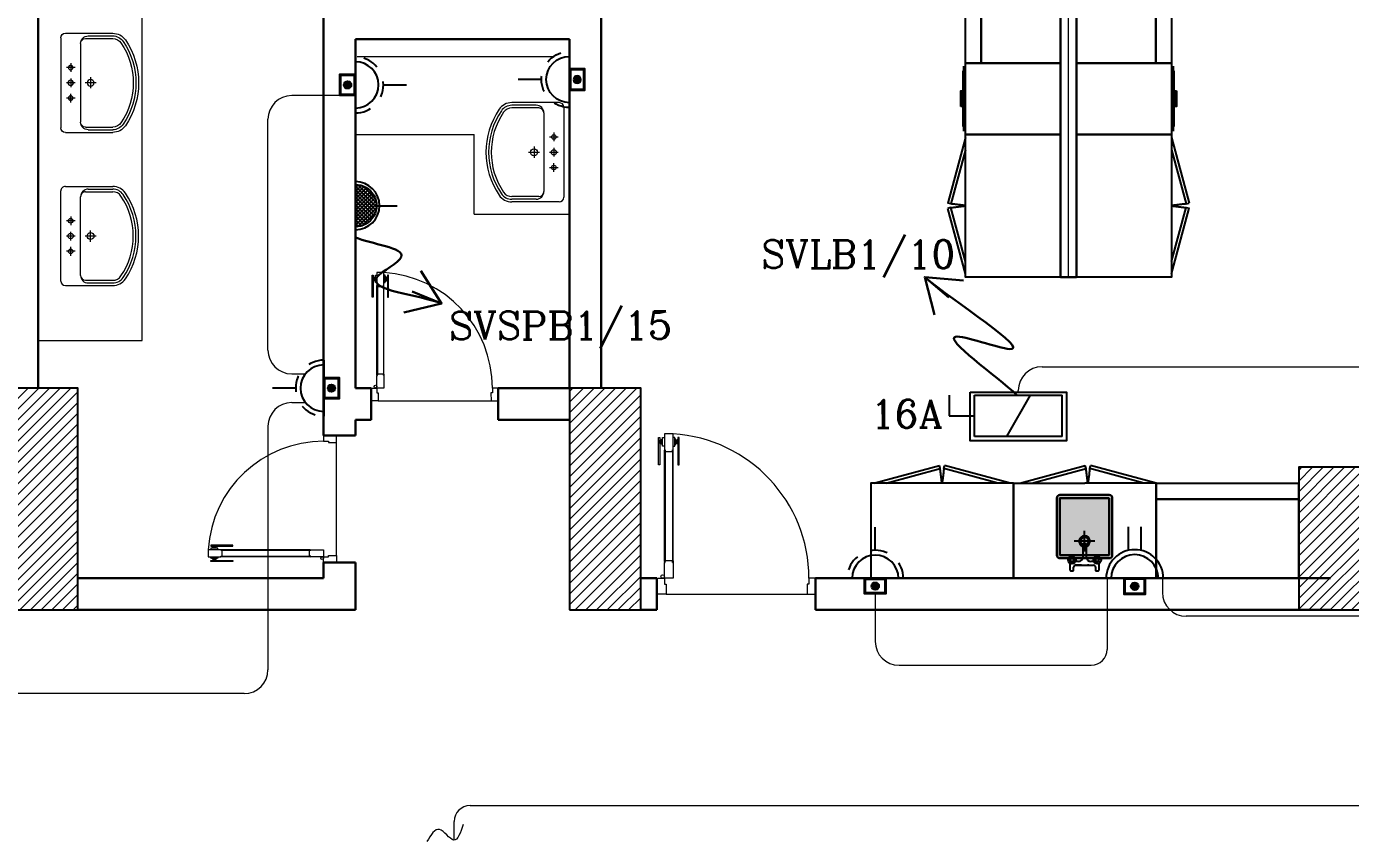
# Model space of a CAD drawing. Extents: x 1315 to 1416, y 473 to 837.
# Drawn here: x 1338.41 to 1346.76, y 589.24 to 594.38 of the extents above; entities that cross this region are included whole.
import ezdxf

# ---------------------------------------------------------------- set-up
doc = ezdxf.new("R2010")
doc.units = 0
doc.header["$MEASUREMENT"] = 0
doc.linetypes.add('ACAD_ISO02W100', pattern=[15, 12, -3])
doc.linetypes.add('DASHED', pattern=[19.05, 12.7, -6.35])
doc.layers.get('0').update_dxf_attribs({"color": 252, "linetype": 'CONTINUOUS', "lineweight": 30})
for name, color, linetype in [('-FUR', 252, 'CONTINUOUS'), ('E-SOCKETS', 6, 'CONTINUOUS'), ('POWER', 1, 'CONTINUOUS'), ('SAN', 252, 'CONTINUOUS'), ('WIRING', 4, 'CONTINUOUS')]:
    doc.layers.add(name, color=color, linetype=linetype)
for name, color, linetype, lineweight in [('Column', 252, 'CONTINUOUS', 25), ('DOOR', 252, 'CONTINUOUS', 9), ('elev', 252, 'CONTINUOUS', 9), ('Furn', 252, 'CONTINUOUS', 9), ('hatch', 252, 'CONTINUOUS', 9), ('R-SWTS-DET1', 252, 'CONTINUOUS', 5), ('Wall', 252, 'CONTINUOUS', 30), ('WIRRING', 3, 'CONTINUOUS', 5)]:
    doc.layers.add(name, color=color, linetype=linetype, lineweight=lineweight)
doc.styles.add('ARIAL', font='arial.ttf')
doc.styles.add('E80', font='romanc.shx')
doc.dimstyles.new('DIM-100-IN', dxfattribs={"dimtxt": 0.22, "dimasz": 0.1, "dimexe": 0.15, "dimexo": 0.15, "dimgap": 0, "dimtad": 0, "dimrnd": 0.05, "dimzin": 1, "dimdsep": 46, "dimtxsty": 'ARIAL', "dimblk": 'DOT', "dimcen": 0.2, "dimclrd": 256, "dimclre": 256, "dimclrt": 23, "dimadec": 0, "dimazin": 0, "dimtfac": 1, "dimtmove": 2, "dimatfit": 2, "dimldrblk": 'OPEN90', "dimfxl": 0.15, "dimfxlon": 1, "dimtolj": 1, "dimtzin": 0, "dimlwe": -1, "dimarcsym": 0})
pattern_1 = [(45, (1560.84348, 263.17996), (-0.0336759605, 0.0336759605), [])]

# ---------------------------------------------------------------- blocks, each defined once
blk = doc.blocks.new('d8')
at = {"layer": 'DOOR'}
for p, q in [((32.1195, -112.7481), (32.1195, -112.0482)), ((32.1245, -112.0482), (32.1245, -112.7481)), ((32.1711, -112.0482), (32.1711, -112.7481)), ((32.1761, -112.7481), (32.1761, -112.0482)), ((32.1311, -112.9536), (33.02, -112.9536))]:
    blk.add_line(p, q, dxfattribs=at)
for points in [[(32.0916, -112.1372), (32.0836, -112.1372), (32.0836, -111.9649), (32.0916, -111.9649)], [(32.1033, -111.9827), (32.0969, -111.9827), (32.0969, -112.0029), (32.1033, -112.0029)], [(32.1245, -112.0426), (32.1245, -112.0537), (32.1711, -112.0537), (32.1711, -112.0426), (32.1756, -112.0426), (32.1756, -111.9426), (32.1756, -111.9426), (32.12, -111.9426), (32.12, -112.0426)], [(32.1922, -111.9827), (32.1987, -111.9827), (32.1987, -112.0029), (32.1922, -112.0029)], [(32.2039, -112.1372), (32.212, -112.1372), (32.212, -111.9649), (32.2039, -111.9649)], [(32.1245, -112.7536), (32.1245, -112.7425), (32.1711, -112.7425), (32.1711, -112.7536), (32.1756, -112.7536), (32.1756, -112.8536), (32.1756, -112.8536), (32.12, -112.8536), (32.12, -112.7536)], [(32.0756, -112.9536), (32.0756, -112.8536), (32.12, -112.8536), (32.12, -112.8915), (32.1311, -112.8915), (32.1311, -112.9536)], [(33.0756, -112.9536), (33.0756, -112.8536), (33.031, -112.8536), (33.031, -112.8915), (33.0199, -112.8915), (33.02, -112.9536)]]:
    blk.add_lwpolyline(points, close=True, dxfattribs=at)
for points in [[(32.0916, -111.983, -1), (32.0969, -111.983), (32.0969, -111.983), (32.0969, -112.0026), (32.0969, -112.0026, -1), (32.0916, -112.0026), (32.0916, -112.0026)], [(32.2039, -111.983, 1), (32.1987, -111.983), (32.1987, -111.983), (32.1987, -112.0026), (32.1987, -112.0026, 1), (32.2039, -112.0026), (32.2039, -112.0026)], [(32.1245, -112.0532), (32.1245, -112.0532, -1), (32.1245, -112.0432)], [(32.1711, -112.0532), (32.1711, -112.0532, 1), (32.1711, -112.0432)], [(32.1245, -112.7431), (32.1245, -112.7431, 1), (32.1245, -112.7531)], [(32.1711, -112.7431), (32.1711, -112.7431, -1), (32.1711, -112.7531)]]:
    blk.add_lwpolyline(points, format="xyb", close=True, dxfattribs=at)
for points in [[(32.1089, -112.01), (32.1033, -112.01), (32.1033, -111.9755), (32.1089, -111.9755)], [(32.12, -112.0204), (32.1089, -112.0204), (32.1089, -111.9649), (32.12, -111.9649)], [(32.1756, -112.0204), (32.1867, -112.0204), (32.1867, -111.9649), (32.1756, -111.9649)], [(32.1867, -112.01), (32.1922, -112.01), (32.1922, -111.9755), (32.1867, -111.9755)]]:
    blk.add_lwpolyline(points, dxfattribs=at)
blk.add_circle((32.1089, -112.8425), 0.0111, dxfattribs=at)
blk.add_arc((32.1182, -112.8536), 0.9128, 360, 86.39768, dxfattribs=at)
blk = doc.blocks.new('d4')
at = {"layer": 'DOOR'}
for p, q in [((73.8108, -79.7554), (73.8108, -79.1954)), ((73.8148, -79.1954), (73.8148, -79.7554)), ((73.8521, -79.1954), (73.8521, -79.7554)), ((73.8561, -79.7554), (73.8561, -79.1954)), ((73.8201, -79.9198), (74.5312, -79.9198))]:
    blk.add_line(p, q, dxfattribs=at)
for points in [[(73.7885, -79.2667), (73.7821, -79.2667), (73.7821, -79.1288), (73.7885, -79.1288)], [(73.7979, -79.143), (73.7927, -79.143), (73.7927, -79.1592), (73.7979, -79.1592)], [(73.8148, -79.191), (73.8148, -79.1999), (73.8521, -79.1999), (73.8521, -79.191), (73.8557, -79.191), (73.8557, -79.111), (73.8557, -79.111), (73.8112, -79.111), (73.8112, -79.191)], [(73.869, -79.143), (73.8741, -79.143), (73.8741, -79.1592), (73.869, -79.1592)], [(73.8784, -79.2667), (73.8848, -79.2667), (73.8848, -79.1288), (73.8784, -79.1288)], [(73.8148, -79.7598), (73.8148, -79.7509), (73.8521, -79.7509), (73.8521, -79.7598), (73.8557, -79.7598), (73.8557, -79.8398), (73.8557, -79.8398), (73.8112, -79.8398), (73.8112, -79.7598)], [(73.7757, -79.9198), (73.7757, -79.8398), (73.8112, -79.8398), (73.8112, -79.8701), (73.8201, -79.8701), (73.8201, -79.9198)], [(74.5757, -79.9198), (74.5757, -79.8398), (74.54, -79.8398), (74.54, -79.8701), (74.5311, -79.8701), (74.5312, -79.9198)]]:
    blk.add_lwpolyline(points, close=True, dxfattribs=at)
for points in [[(73.7885, -79.1433, -1), (73.7927, -79.1433), (73.7927, -79.1433), (73.7927, -79.159), (73.7927, -79.159, -1), (73.7885, -79.159), (73.7885, -79.159)], [(73.8784, -79.1433, 1), (73.8741, -79.1433), (73.8741, -79.1433), (73.8741, -79.159), (73.8741, -79.159, 1), (73.8784, -79.159), (73.8784, -79.159)], [(73.8148, -79.1994), (73.8148, -79.1994, -1), (73.8148, -79.1915)], [(73.8521, -79.1994), (73.8521, -79.1994, 1), (73.8521, -79.1915)], [(73.8148, -79.7514), (73.8148, -79.7514, 1), (73.8148, -79.7593)], [(73.8521, -79.7514), (73.8521, -79.7514, -1), (73.8521, -79.7593)]]:
    blk.add_lwpolyline(points, format="xyb", close=True, dxfattribs=at)
for points in [[(73.8023, -79.1649), (73.7979, -79.1649), (73.7979, -79.1373), (73.8023, -79.1373)], [(73.8112, -79.1732), (73.8023, -79.1732), (73.8023, -79.1288), (73.8112, -79.1288)], [(73.8557, -79.1732), (73.8646, -79.1732), (73.8646, -79.1288), (73.8557, -79.1288)], [(73.8646, -79.1649), (73.869, -79.1649), (73.869, -79.1373), (73.8646, -79.1373)]]:
    blk.add_lwpolyline(points, dxfattribs=at)
blk.add_circle((73.8023, -79.8309), 0.00889, dxfattribs=at)
blk.add_arc((73.8098, -79.8398), 0.7302, 359.9997, 86.39738, dxfattribs=at)
blk = doc.blocks.new('LAV15')
at = {"layer": 'Furn'}
for p, q in [((-0.0438, 0.3934), (-0.0438, 0.0827)), ((-0.0138, 0.4234), (0.5763, 0.4234)), ((0.1523, 0.3584), (0.2094, 0.3584)), ((0.1812, 0.33), (0.1812, 0.3866)), ((0.2523, 0.3584), (0.3094, 0.3584)), ((0.2812, 0.33), (0.2812, 0.3866)), ((0.4102, 0.3584), (0.3531, 0.3584)), ((0.3812, 0.33), (0.3812, 0.3866)), ((0.6063, 0.3934), (0.6063, 0.0827)), ((-0.0088, 0.2609), (-0.0088, 0.0827)), ((0.0237, 0.2934), (0.5387, 0.2934)), ((0.2812, 0.1921), (0.2812, 0.2645)), ((0.5712, 0.2609), (0.5712, 0.0827)), ((-0.0263, 0.2434), (-0.0263, 0.0827)), ((0.2442, 0.2284), (0.3172, 0.2284)), ((0.5888, 0.2434), (0.5888, 0.0827))]:
    blk.add_line(p, q, dxfattribs=at)
for centre, radius in [((0.1812, 0.3584), 0.0151), ((0.2812, 0.3584), 0.0176), ((0.3812, 0.3584), 0.0151), ((0.2812, 0.2284), 0.0225)]:
    blk.add_circle(centre, radius, dxfattribs=at)
for centre, radius, start, end in [((-0.0138, 0.3934), 0.03, 90, 180), ((0.5763, 0.3934), 0.03, 0, 90), ((0.0237, 0.2434), 0.05, 90, 180), ((0.0237, 0.2609), 0.0325, 90, 180), ((0.5387, 0.2434), 0.05, 0, 90), ((0.5387, 0.2609), 0.0325, 0, 90), ((0.0562, 0.0827), 0.1, 180, 235.77113), ((0.0562, 0.0827), 0.0825, 180, 235.77113), ((0.0562, 0.0827), 0.065, 180, 235.77113), ((0.2812, 0.4134), 0.5, 235.77113, 304.22887), ((0.2812, 0.4134), 0.4825, 235.77113, 304.22887), ((0.2812, 0.4134), 0.465, 235.77113, 304.22887), ((0.5062, 0.0827), 0.065, 304.22887, 0), ((0.5062, 0.0827), 0.0825, 304.22887, 0), ((0.5062, 0.0827), 0.1, 304.22887, 0)]:
    blk.add_arc(centre, radius, start, end, dxfattribs=at)
blk = doc.blocks.new('YY5Y5')
at = {"layer": 'SAN', "color": 1}
for p, q in [((433.83, 542.04), (433.83, 538.56)), ((435.73, 542.41), (434.2, 542.41)), ((435.73, 540.55), (435.73, 542.41)), ((446.18, 539.55), (436.73, 539.55)), ((443.04, 539.55), (446.16, 539.55)), ((447.16, 542.41), (447.16, 540.55)), ((448.69, 542.41), (447.16, 542.41)), ((449.07, 538.56), (449.07, 542.04)), ((434.16, 537.56), (433.7, 538.02)), ((434.16, 536.15), (433.7, 535.69)), ((435.58, 537.56), (436.04, 538.02)), ((435.58, 536.15), (436.04, 535.69)), ((436.72, 537.65), (438.25, 537.65)), ((440.5, 535.4), (440.5, 528.74)), ((442.4, 528.74), (442.4, 535.4)), ((444.65, 537.65), (446.18, 537.65)), ((447.32, 537.56), (446.86, 538.02)), ((447.32, 536.15), (446.86, 535.69)), ((448.74, 537.56), (449.2, 538.02)), ((448.74, 536.15), (449.2, 535.69)), ((440.87, 528.36), (442.03, 528.36))]:
    blk.add_line(p, q, dxfattribs=at)
at = {"layer": 'SAN', "color": 1, "linetype": 'Continuous'}
blk.add_line((439.23, 539.55), (439.86, 539.55), dxfattribs=at)
at = {"layer": 'SAN', "color": 2, "linetype": 'DASHED'}
for points in [[(441.45, 532.42), (441.45, 521.63)], [(436.06, 527.03), (446.84, 527.03)]]:
    blk.add_lwpolyline(points, dxfattribs=at)
at = {"layer": 'SAN', "color": 1}
for centre, radius in [((434.87, 536.85), 2), ((448.03, 536.85), 2), ((434.87, 536.85), 1), ((434.87, 536.85), 0.8), ((448.03, 536.85), 1), ((448.03, 536.85), 0.8)]:
    blk.add_circle(centre, radius, dxfattribs=at)
for centre, radius, start, end in [((434.2, 542.04), 0.375, 90, 180), ((436.73, 540.55), 1, 180, 270), ((446.16, 540.55), 1, 270, 0), ((448.69, 542.04), 0.375, 0, 90), ((438.25, 535.4), 2.25, 0, 90), ((444.65, 535.4), 2.25, 90, 180), ((441.45, 527.03), 2.86, 109.43194, 70.56806), ((441.45, 527.03), 2.08, 117.27647, 62.72353), ((440.87, 528.74), 0.375, 180, 270), ((442.03, 528.74), 0.375, 270, 360)]:
    blk.add_arc(centre, radius, start, end, dxfattribs=at)
blk = doc.blocks.new('fd')
at = {"layer": '-FUR'}
h = blk.add_hatch(color=254, dxfattribs=at)
h.paths.add_polyline_path([(1322.6636, 576.6994), (1322.3536, 576.6994), (1322.3536, 577.0594), (1322.6636, 577.0594)], flags=16)
edge = h.paths.add_edge_path()
edge.add_line((1322.6636, 576.6794), (1322.3536, 576.6794))
edge.add_arc((1322.3536, 576.6994), 0.02, 180, 270, ccw=False)
edge.add_line((1322.3336, 576.6994), (1322.3336, 577.0594))
edge.add_arc((1322.3536, 577.0594), 0.02, 90, 180, ccw=False)
edge.add_line((1322.3536, 577.0794), (1322.6636, 577.0794))
edge.add_arc((1322.6636, 577.0594), 0.02, 0, 90, ccw=False)
edge.add_line((1322.6836, 577.0594), (1322.6836, 576.6994))
edge.add_arc((1322.6636, 576.6994), 0.02, -90, 0, ccw=False)
blk.add_hatch(color=253, dxfattribs=at).paths.add_polyline_path([(1322.6636, 577.0594), (1322.6636, 576.6994), (1322.3536, 576.6994), (1322.3536, 577.0594)])
h = blk.add_hatch(color=251, dxfattribs=at)
h.paths.add_polyline_path([(1322.6337, 577.0294), (1322.6636, 577.0594), (1322.6636, 576.6994), (1322.6336, 576.7294)])
h.paths.add_polyline_path([(1322.6336, 576.7294), (1322.6636, 576.6994), (1322.3536, 576.6994), (1322.3836, 576.7294)])
h = blk.add_hatch(color=252, dxfattribs=at)
h.paths.add_polyline_path([(1322.3836, 577.0294), (1322.3536, 577.0594), (1322.6636, 577.0594), (1322.6337, 577.0294)])
h.paths.add_polyline_path([(1322.3836, 576.7294), (1322.3536, 576.6994), (1322.3536, 577.0594), (1322.3836, 577.0294)])
for p, q in [((1322.4784, 577.2056), (1322.0597, 577.2056)), ((1322.4784, 577.2056), (1322.9597, 577.2056)), ((1322.0597, 576.6056), (1322.5097, 576.6056)), ((1322.9597, 576.6056), (1322.5097, 576.6056))]:
    blk.add_line(p, q, dxfattribs=at)
at = {"layer": '-FUR', "linetype": 'ACAD_ISO02W100'}
for p, q in [((1322.0597, 577.2056), (1322.5097, 577.2056)), ((1322.9597, 577.2056), (1322.5097, 577.2056)), ((1322.0997, 576.6056), (1322.5133, 576.4948)), ((1322.177, 576.6056), (1322.5185, 576.5141)), ((1322.8824, 576.6056), (1322.541, 576.5141)), ((1322.9597, 576.6056), (1322.5462, 576.4948)), ((1322.5185, 576.5141), (1322.5133, 576.4948)), ((1322.541, 576.5141), (1322.5462, 576.4948))]:
    blk.add_line(p, q, dxfattribs=at)
for centre, start, end in [((1324.045, 576.3727), 171.26112, 174.70691), ((1321.0144, 576.3727), 5.29309, 8.73888)]:
    blk.add_arc(centre, 1.5331, start, end, dxfattribs=at)
for p, q in [((1322.0597, 577.2056), (1322.0597, 576.6056)), ((1322.9597, 577.2056), (1322.9597, 576.6056))]:
    blk.add_line(p, q)
blk.add_lwpolyline([(1322.6636, 576.6794), (1322.3536, 576.6794, -0.414214), (1322.3336, 576.6994), (1322.3336, 577.0594, -0.414214), (1322.3536, 577.0794), (1322.6636, 577.0794, -0.414214), (1322.6836, 577.0594), (1322.6836, 576.6994, -0.414214)], format="xyb", close=True)
blk.add_lwpolyline([(1322.6636, 576.6794), (1322.3536, 576.6794, -0.414214), (1322.3336, 576.6994), (1322.3336, 577.0594, -0.414214), (1322.3536, 577.0794), (1322.6636, 577.0794, -0.414214), (1322.6836, 577.0594), (1322.6836, 576.6994, -0.414214)], format="xyb", close=True)
blk.add_lwpolyline([(1322.6636, 576.6994), (1322.3536, 576.6994), (1322.3536, 577.0594), (1322.6636, 577.0594)], close=True)
at = {"extrusion": (0, 0, -1), "xscale": 0.0121000000000322, "yscale": 0.0121000000000322, "zscale": -0.0121}
blk.add_blockref('YY5Y5', (-1327.8502, 570.5947), dxfattribs=at)
blk = doc.blocks.new('juy')
blk.add_line((1322.9597, 577.2056), (1322.9597, 576.6056))
blk.add_blockref('fd', (0, 0))
blk = doc.blocks.new('5')
at = {"layer": '-FUR', "linetype": 'ACAD_ISO02W100'}
for p, q in [((41999.7885, -66320.4478), (42000.6885, -66320.4478)), ((41999.8085, -66321.0478), (42000.2221, -66321.1587)), ((41999.8858, -66321.0478), (42000.2273, -66321.1393)), ((42000.5913, -66321.0478), (42000.2498, -66321.1393)), ((42000.6685, -66321.0478), (42000.255, -66321.1587)), ((42000.2273, -66321.1393), (42000.2221, -66321.1587)), ((42000.2498, -66321.1393), (42000.255, -66321.1587))]:
    blk.add_line(p, q, dxfattribs=at)
at = {"layer": '-FUR'}
blk.add_lwpolyline([(41999.7885, -66320.4478), (42000.6885, -66320.4478), (42000.6885, -66321.0478), (41999.7885, -66321.0478)], close=True, dxfattribs=at)
at = {"layer": '-FUR', "linetype": 'ACAD_ISO02W100'}
for centre, start, end in [((42001.7538, -66321.2808), 171.26112, 174.70691), ((41998.7233, -66321.2808), 5.29309, 8.73888)]:
    blk.add_arc(centre, 1.5331, start, end, dxfattribs=at)
blk = doc.blocks.new('ba7es')
at = {"layer": '-FUR', "linetype": 'ACAD_ISO02W100'}
blk.add_line((1323.8895, 576.6578), (1322.9895, 576.6578), dxfattribs=at)
for p, q in [((1323.8895, 577.2578), (1322.9895, 577.2578)), ((1322.9895, 577.2578), (1322.9895, 576.6578)), ((1323.8895, 576.6578), (1323.8895, 577.2578)), ((1322.9895, 576.6578), (1322.9895, 576.7578)), ((1322.9895, 576.7578), (1323.8895, 576.7578))]:
    blk.add_line(p, q)
blk = doc.blocks.new('3')
at = {"layer": '-FUR', "linetype": 'ACAD_ISO02W100'}
blk.add_line((41990.0194, -66320.4802), (41990.4694, -66320.4802), dxfattribs=at)
at = {"layer": '-FUR'}
for p, q in [((41990.0394, -66321.0902), (41990.4494, -66321.0902)), ((41990.0694, -66321.0952), (41990.4194, -66321.0952))]:
    blk.add_line(p, q, dxfattribs=at)
blk.add_lwpolyline([(41990.0194, -66321.0802), (41990.4694, -66321.0802), (41990.4694, -66320.4802), (41990.0194, -66320.4802)], close=True, dxfattribs=at)
at = {"layer": '-FUR', "color": 1}
blk.add_lwpolyline([(41990.1944, -66321.1102), (41990.2944, -66321.1102), (41990.2944, -66321.1002), (41990.1944, -66321.1002)], close=True, dxfattribs=at)
blk = doc.blocks.new('LAB 2')
at = {"color": 251}
for p, q in [((994.5461, 451.9968), (994.6461, 451.9968)), ((994.5461, 451.9968), (994.5461, 447.3948)), ((994.6461, 447.3952), (994.6461, 451.9968))]:
    blk.add_line(p, q, dxfattribs=at)
at = {"layer": 'elev', "color": 251, "linetype": 'Continuous'}
for p, q in [((994.0361, 451.9968), (995.1561, 451.9968)), ((994.5961, 451.9968), (994.5961, 446.3787))]:
    blk.add_line(p, q, dxfattribs=at)
at = {"color": 251}
blk.add_blockref('juy', (-327.8115, -123.3088), dxfattribs=at)
at = {"color": 251, "xscale": -1}
blk.add_blockref('ba7es', (2319.0377, -123.361), dxfattribs=at)
for p, rotation in [((417.2883, -873.2427), 270), ((1571.9039, 1773.6363), 90)]:
    blk.add_blockref('ba7es', p, dxfattribs=dict(at, rotation=rotation))
at = {"layer": 'Wall', "color": 251, "lineweight": 20}
blk.add_blockref('5', (-41006.4403, 66774.3446), dxfattribs=at)
at = {"layer": 'Wall', "color": 251, "lineweight": 20, "xscale": -1}
for p, rotation in [((67314.9939, -41548.6917), 270), ((-65325.8018, 42451.7853), 90)]:
    blk.add_blockref('5', p, dxfattribs=dict(at, rotation=rotation))
at = {"layer": 'Wall', "color": 251, "lineweight": 20}
for p, rotation in [((67315.0263, 42441.1162), 270), ((-65325.8341, -41539.3726), 90)]:
    blk.add_blockref('3', p, dxfattribs=dict(at, rotation=rotation))
blk = doc.blocks.new('WATER HEATER OUTLET')
at = {"layer": 'POWER', "ltscale": 0.05}
h = blk.add_hatch(dxfattribs=at)
h.set_pattern_fill('ANSI37', color=213, scale=8.39787e-05, angle=-90, style=0)
h.set_pattern_definition([(135, (1249.874514, 254.038928), (0.0055670532, 0.0055670532), []), (45, (1249.874514, 254.038928), (0.0055670532, -0.0055670532), [])])
edge = h.paths.add_edge_path()
edge.add_line((1366.8192, 258.1625), (1366.6932, 258.1625))
edge.add_ellipse((1366.7562, 258.1625), major_axis=(0.063, 0), ratio=1, start_angle=0.0092, end_angle=180.0092, ccw=False)
at = {"color": 7}
blk.add_arc((1366.7562, 258.1625), 0.0716, 0, 180, dxfattribs=at)
at = {"layer": 'POWER', "color": 6}
for p, q in [((1366.7562, 258.2255), (1366.7562, 258.2863)), ((1366.8507, 258.1625), (1366.6617, 258.1625))]:
    blk.add_line(p, q, dxfattribs=at)
at = {"layer": 'POWER', "color": 6, "extrusion": (0, 0, -1)}
blk.add_ellipse((1366.7562, 258.1625), major_axis=(0.063, 0), ratio=1, start_param=3.141431, end_param=6.283024, dxfattribs=at)
blk = doc.blocks.new('_Dot')
at = {"color": 0, "linetype": 'ByBlock', "lineweight": -2}
blk.add_line((-0.5, 0), (-1, 0), dxfattribs=at)
at = {"color": 0, "linetype": 'ByBlock', "const_width": 0.5}
blk.add_lwpolyline([(-0.25, 0, 1), (0.25, 0, 1)], format="xyb", close=True, dxfattribs=at)
blk = doc.blocks.new('220v wp')
at = {"layer": 'E-SOCKETS'}
blk.add_hatch(color=2, dxfattribs=at).paths.add_polyline_path([(384917, 119867, 1), (384851, 119867, 1)])
at = {"layer": 'E-SOCKETS', "color": 2}
for p, q in [((384884, 120186), (384884, 120393)), ((385134, 119936), (384634, 119936)), ((385126, 119936), (384642, 119936))]:
    blk.add_line(p, q, dxfattribs=at)
for points in [[(384789, 119936), (384978, 119936), (384978, 119798), (384789, 119798)], [(384798, 119927), (384969, 119927), (384969, 119807), (384798, 119807)]]:
    blk.add_lwpolyline(points, close=True, dxfattribs=at)
blk.add_circle((384884, 119867), 33.1, dxfattribs=at)
at = {"layer": 'E-SOCKETS', "color": 7, "linetype": 'DASHED'}
blk.add_arc((384884, 119936), 250, 0, 180, dxfattribs=at)
at = {"layer": 'E-SOCKETS', "color": 2}
blk.add_arc((384884, 119936), 207, 0, 180, dxfattribs=at)
blk = doc.blocks.new('LOAD BREAK SWITCH IP')
at = {"layer": 'E-SOCKETS', "color": 6}
for p, q in [((1958.3192, -128.1367), (1958.3192, -128.2674)), ((1958.4787, -128.1367), (1959.0313, -128.1367)), ((1958.4787, -128.3981), (1958.4787, -128.1367)), ((1959.0313, -128.3981), (1959.0313, -128.1367)), ((1958.3192, -128.2674), (1958.4787, -128.2674)), ((1959.0313, -128.3981), (1958.4787, -128.3981))]:
    blk.add_line(p, q, dxfattribs=at)
at = {"layer": 'E-SOCKETS', "color": 3}
blk.add_line((1958.8305, -128.1367), (1958.6795, -128.3981), dxfattribs=at)
at = {"layer": 'E-SOCKETS', "color": 7}
blk.add_lwpolyline([(1958.4509, -128.118), (1959.0586, -128.118), (1959.0586, -128.4243), (1958.4509, -128.4243)], close=True, dxfattribs=at)
blk = doc.blocks.new('DOPLEX SOCKET WP')
at = {"layer": 'E-SOCKETS'}
blk.add_hatch(color=2, dxfattribs=at).paths.add_polyline_path([(48.2533, -124.2906, -1), (48.301, -124.2906, -1)])
at = {"layer": 'E-SOCKETS', "color": 2}
for p, q in [((48.2373, -124.0647), (48.2373, -123.9156)), ((48.3173, -124.0647), (48.3173, -123.9156)), ((48.0968, -124.2406), (48.4575, -124.2406)), ((48.1027, -124.2406), (48.4515, -124.2406))]:
    blk.add_line(p, q, dxfattribs=at)
for points in [[(48.3454, -124.2406), (48.2089, -124.2406), (48.2089, -124.3406), (48.3454, -124.3406)], [(48.3388, -124.2471), (48.2154, -124.2471), (48.2154, -124.3341), (48.3388, -124.3341)]]:
    blk.add_lwpolyline(points, close=True, dxfattribs=at)
blk.add_circle((48.2771, -124.2906), 0.0239, dxfattribs=at)
at = {"layer": 'E-SOCKETS', "color": 7, "linetype": 'DASHED'}
blk.add_arc((48.2771, -124.2406), 0.1804, 0, 180, dxfattribs=at)
at = {"layer": 'E-SOCKETS', "color": 2}
blk.add_arc((48.2771, -124.2406), 0.1491, 0, 180, dxfattribs=at)

msp = doc.modelspace()

# ---------------------------------------------------------------- hatches: boundary and pattern name
at = {"layer": 'hatch'}
h = msp.add_hatch(dxfattribs=at)
h.set_pattern_fill('ANSI31', color=256, scale=0.015, style=0)
h.set_pattern_definition(pattern_1)
h.paths.add_polyline_path([(1338.2863, 590.702), (1338.7363, 590.702), (1338.7363, 592.102), (1338.2863, 592.102)])
h = msp.add_hatch(dxfattribs=at)
h.set_pattern_fill('ANSI31', color=256, scale=0.015, style=0)
h.set_pattern_definition(pattern_1)
h.paths.add_polyline_path([(1341.8363, 590.702), (1342.2863, 590.702), (1342.2863, 592.102), (1341.8363, 592.102)])
h = msp.add_hatch(dxfattribs=at)
h.set_pattern_fill('ANSI31', color=256, scale=0.015, style=0)
h.set_pattern_definition([(45, (1573.86848, 268.47996), (-0.0336759605, 0.0336759605), [])])
h.paths.add_polyline_path([(1346.4363, 590.702), (1347.3363, 590.702), (1347.3363, 591.602), (1346.4363, 591.602)])

# ---------------------------------------------------------------- linework, layer by layer
at = {"layer": 'Column'}
for points in [[(1338.2863, 590.702), (1338.7363, 590.702), (1338.7363, 592.102), (1338.2863, 592.102)], [(1341.8363, 590.702), (1342.2863, 590.702), (1342.2863, 592.102), (1341.8363, 592.102)], [(1346.4363, 590.702), (1347.3363, 590.702), (1347.3363, 591.602), (1346.4363, 591.602)]]:
    msp.add_lwpolyline(points, close=True, dxfattribs=at)
at = {"layer": 'Furn', "linetype": 'Continuous'}
for p, q in [((1340.4863, 593.702), (1341.2363, 593.702)), ((1341.2363, 593.1985), (1341.8363, 593.1985))]:
    msp.add_line(p, q, dxfattribs=at)
for points in [[(1338.4863, 592.402), (1339.1417, 592.402), (1339.1417, 595.5018)], [(1341.2363, 593.1985), (1341.2363, 593.702)]]:
    msp.add_lwpolyline(points, dxfattribs=at)
at = {"layer": 'Wall', "linetype": 'Continuous'}
for p, q in [((1340.2863, 591.802), (1340.2863, 594.502)), ((1340.4863, 594.302), (1341.8363, 594.302)), ((1340.4863, 592.102), (1340.4863, 594.302)), ((1340.4863, 592.102), (1340.5863, 592.102)), ((1340.5863, 592.102), (1340.5863, 591.902)), ((1341.3863, 592.102), (1341.8363, 592.102)), ((1341.3863, 592.102), (1341.3863, 591.902)), ((1340.4863, 591.902), (1340.5863, 591.902)), ((1340.4863, 591.802), (1340.4863, 591.902)), ((1341.3863, 591.902), (1341.8363, 591.902)), ((1340.2863, 591.802), (1340.4863, 591.802)), ((1340.2863, 590.902), (1340.2863, 591.002)), ((1340.2863, 591.002), (1340.4863, 591.002)), ((1340.4863, 590.902), (1340.4863, 591.002)), ((1338.7363, 590.902), (1340.2863, 590.902)), ((1340.4863, 590.902), (1340.4863, 590.702)), ((1342.3882, 590.902), (1342.2869, 590.902)), ((1342.3882, 590.902), (1342.3882, 590.702)), ((1346.6363, 590.902), (1343.3882, 590.902)), ((1343.3882, 590.902), (1343.3882, 590.702)), ((1338.7363, 590.702), (1340.4863, 590.702)), ((1342.3882, 590.702), (1342.2869, 590.702)), ((1346.6363, 590.702), (1343.3882, 590.702))]:
    msp.add_line(p, q, dxfattribs=at)
for points in [[(1342.0363, 592.102), (1342.0363, 599.002)], [(1338.4863, 592.0983), (1338.4863, 597.402)], [(1341.8363, 592.102), (1341.8363, 594.302)], [(1341.8363, 592.102), (1341.8363, 594.302)]]:
    msp.add_lwpolyline(points, dxfattribs=at)
at = {"layer": 'WIRRING', "linetype": 'Continuous'}
for p, q in [((1341.7318, 594.1904), (1340.4981, 594.1904)), ((1340.0851, 592.1916), (1340.1716, 592.1916)), ((1344.6675, 592.0758), (1344.6675, 592.0863)), ((1340.0851, 592.0107), (1340.1716, 592.0107))]:
    msp.add_line(p, q, dxfattribs=at)
at = {"layer": 'WIRRING', "color": 3}
for p, q in [((1340.4863, 593.9472), (1340.0851, 593.9472)), ((1339.9351, 592.3416), (1339.9351, 593.7972)), ((1339.9351, 591.8607), (1339.9351, 590.3245)), ((1345.2273, 590.902), (1345.2273, 590.4536)), ((1345.5761, 590.902), (1345.5761, 590.8125)), ((1343.7653, 590.804), (1343.7653, 590.5036)), ((1348.0366, 590.6625), (1345.7261, 590.6625)), ((1343.9153, 590.3536), (1345.1273, 590.3536)), ((1339.7851, 590.1745), (1335.0952, 590.1745)), ((1341.21, 589.468), (1353.508, 589.468)), ((1341.11, 589.2506), (1341.11, 589.368))]:
    msp.add_line(p, q, dxfattribs=at)
at = {"layer": 'WIRRING'}
msp.add_line((1344.8175, 592.2363), (1349.0237, 592.2363), dxfattribs=at)
at = {"layer": 'WIRRING', "color": 3}
for centre, radius, start, end in [((1340.0851, 593.7972), 0.15, 90, 180), ((1340.0851, 592.3416), 0.15, 180, 270), ((1340.0851, 591.8607), 0.15, 90, 180), ((1345.7261, 590.8125), 0.15, 180, 270), ((1343.9153, 590.5036), 0.15, 180, 270), ((1345.1273, 590.4536), 0.1, 270, 0), ((1339.7851, 590.3245), 0.15, 270, 0), ((1341.21, 589.368), 0.1, 90, 180)]:
    msp.add_arc(centre, radius, start, end, dxfattribs=at)
at = {"layer": 'WIRRING'}
msp.add_arc((1344.8175, 592.0863), 0.15, 90, 180, dxfattribs=at)
at = {"layer": 'WIRRING', "linetype": 'Continuous'}
msp.add_spline([(1341.1665, 589.3495), (1341.1059, 589.2508), (1341.0167, 589.3177), (1340.9372, 589.2416)], degree=3, dxfattribs=at)

# ---------------------------------------------------------------- block references
at = {"color": 3, "xscale": -1, "rotation": 180}
msp.add_blockref('LAB 2', (350.3881, 1044.7988), dxfattribs=at)
at = {"linetype": 'Continuous'}
msp.add_blockref('d4', (1266.8106, 671.9418), dxfattribs=at)
at = {"linetype": 'Continuous', "rotation": 90.00000000000004}
msp.add_blockref('d4', (1260.4465, 517.2264), dxfattribs=at)
at = {"layer": 'E-SOCKETS'}
for p, xscale, yscale, zscale, rotation in [((1255.6995, 866.1008), 0.0007069318784261, 0.0007069318784261, 0.0007069318784261, 270), ((1426.6231, 866.1346), -0.0007069318784261, 0.0007069318781987, 0.0007069318782705, 90), ((1425.0731, 320.0145), 0.0007069318784261, 0.0007069318784261, 0.0007069318784261, 90)]:
    msp.add_blockref('220v wp', p, dxfattribs=dict(at, xscale=xscale, yscale=yscale, zscale=zscale, rotation=rotation))
at = {"layer": 'E-SOCKETS', "xscale": 0.0007069318784261, "yscale": 0.0007069318784261, "zscale": 0.0007069318784261}
msp.add_blockref('220v wp', (1071.6786, 506.1152), dxfattribs=at)
at = {"layer": 'Furn', "extrusion": (0, 0, -1)}
for p, xscale, yscale, zscale, rotation in [((-1339.0359, 594.298), 0.9629308734662396, 0.9629308734662396, -0.9629308734422743, 269.9999999999995), ((-1341.393, 593.8601), -0.9629308734662396, 0.9629308734652116, -0.9629308734662396, 90.0000000000005), ((-1339.0359, 592.7901), -0.9629308734662396, 0.9629308734652116, -0.9629308734662396, 270.0000000000005)]:
    msp.add_blockref('LAV15', p, dxfattribs=dict(at, xscale=xscale, yscale=yscale, zscale=zscale, rotation=rotation))
at = {"layer": 'POWER', "color": 1, "xscale": 2.116938117979316, "yscale": 2.116938117979316, "zscale": 2.116938117979316, "rotation": 270}
msp.add_blockref('WATER HEATER OUTLET', (793.9728, 3486.5906), dxfattribs=at)
at = {"layer": 'R-SWTS-DET1', "linetype": 'Continuous'}
msp.add_blockref('d8', (1310.3155, 703.7557), dxfattribs=at)
at = {"layer": 'WIRRING', "linetype": 'Continuous'}
for name, p in [('LOAD BREAK SWITCH IP', (-614.0873, 720.1938)), ('DOPLEX SOCKET WP', (1297.1246, 715.1426))]:
    msp.add_blockref(name, p, dxfattribs=at)

# ---------------------------------------------------------------- texts
at = {"layer": 'WIRING', "color": 7, "style": 'E80'}
msp.add_text('SVLB1/10', height=0.1764, rotation=360, dxfattribs=at).set_placement((1343.0453, 592.8586, -162.9789))
at = {"layer": 'WIRING', "color": 1, "extrusion": (5.9614e-05, -0.021173, 0.999776), "style": 'E80'}
msp.add_text('SVSPB1/15', height=0.1764, dxfattribs=at).set_placement((1342.7397, 588.4968, -12.4633))
at = {"layer": 'WIRING', "color": 7, "extrusion": (5.9614e-05, -0.021173, 0.999776), "style": 'E80'}
msp.add_text('16A', height=0.1764, dxfattribs=at).set_placement((1345.3976, 587.9337, -12.4514))

# ---------------------------------------------------------------- leaders
at = {"layer": 'WIRRING', "color": 6, "linetype": 'ByBlock', "path_type": 1}
for points in [[(1341.0305, 592.6352), (1340.6226, 592.801), (1340.7761, 592.9285), (1340.4863, 593.0523)], [(1344.0772, 592.802), (1344.6121, 592.3481), (1344.2716, 592.4256), (1344.659, 592.0576)]]:
    msp.add_leader(points, dimstyle='DIM-100-IN', override={"dimasz": 0.2, "dimgap": 0.1, "dimtad": 0, "dimfxl": 1.25, "dimfxlon": 1}, dxfattribs=at)

doc.saveas('drawing.dxf')
